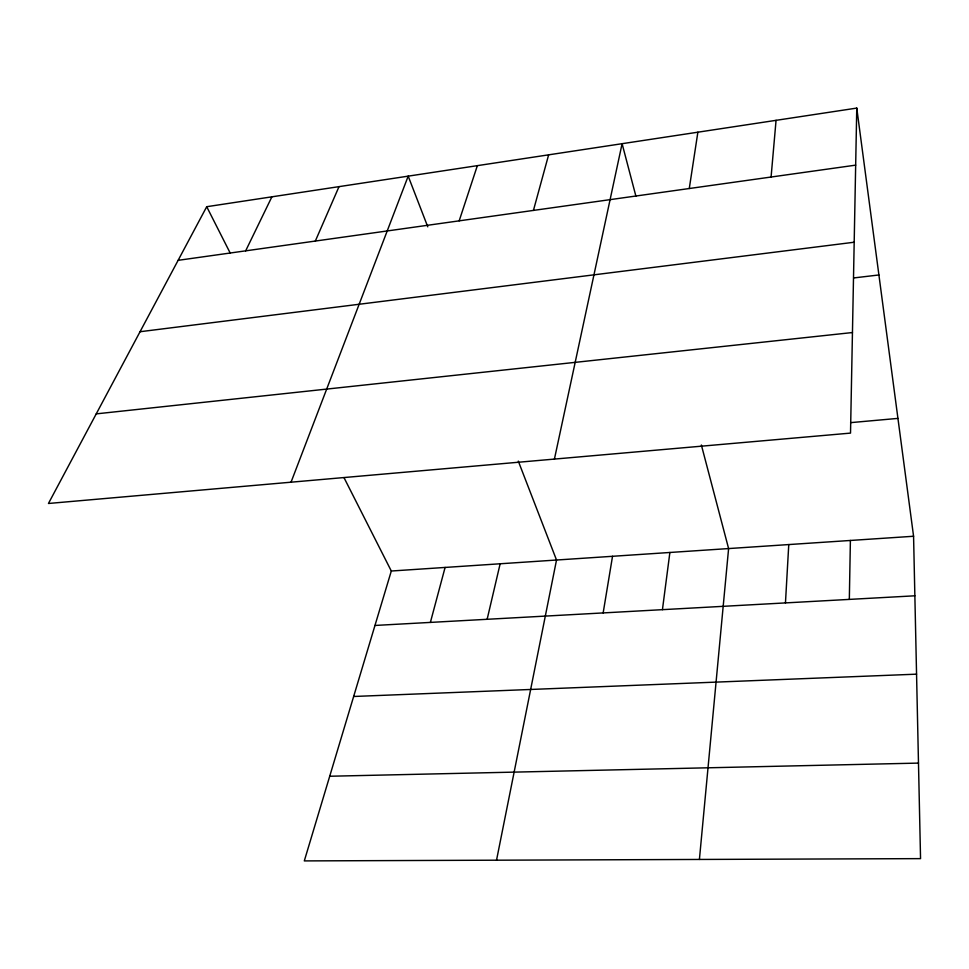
<?xml version="1.0" encoding="UTF-8"?>
<svg xmlns="http://www.w3.org/2000/svg" width="969" height="969" viewBox="0 0 969 969"><rect width="100%" height="100%" fill="white"/><g stroke="black" fill="none" stroke-linecap="round" stroke-linejoin="round"><path stroke-width="1.45" d="M849.328 599.399L850.394 540.46M856.766 108.092L850.516 433.107L48.45 503.48L206.712 206.712L856.766 108.092L913.573 536.257L920.55 858.631L304.302 860.908L391.306 571.02L344.092 477.826M785.459 602.912L788.766 544.566M771.082 177.024L776.06 120.338M699.412 859.442L728.603 548.575L701.362 445.001M662.433 609.671L669.882 552.475M689.274 188.519L697.874 132.196M603.154 612.929L612.529 556.291M496.528 860.193L556.521 560.021L518.294 461.111M554.425 459.088L622.098 143.691L635.906 196.186M487.141 619.3L500.149 563.776M430.381 622.413L445.098 567.434M533.434 210.418L548.636 154.834M459.173 220.847L477.354 165.651M291.039 482.199L408.191 176.14L427.777 226.831M315.337 241.051L339.017 186.642M245.666 250.838L271.889 196.816M178.114 260.334L855.675 165.142M140.045 331.725L854.186 242.226M853.762 277.933L878.907 274.966M96.234 413.872L852.454 332.537M850.588 422.641L897.936 418.39M391.306 571.02L913.573 536.257M374.967 625.453L914.857 595.802M353.649 696.481L916.553 674.17M329.714 776.242L918.479 763.1M206.712 206.712L230.222 253.103"/></g></svg>
